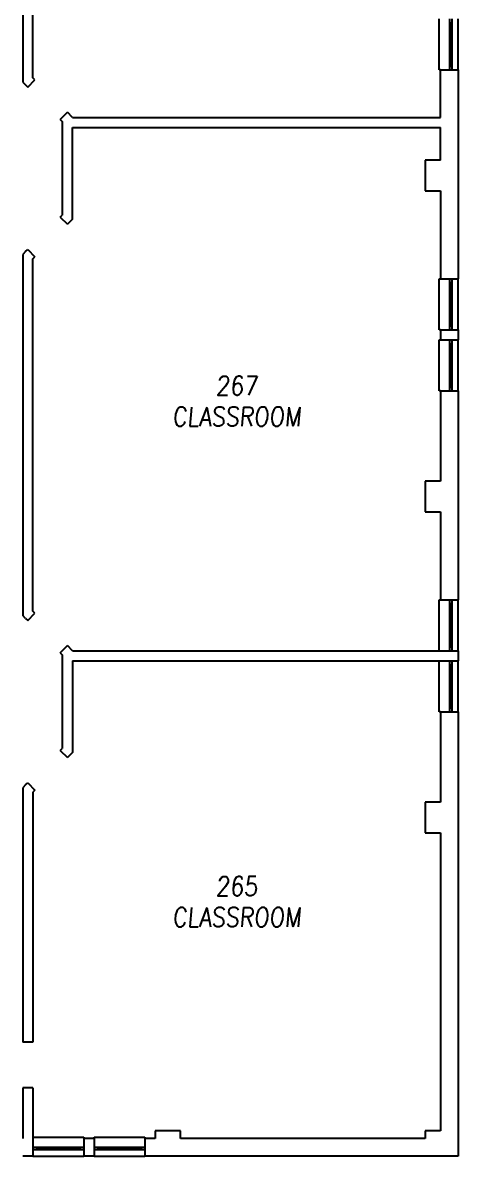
# Model space of a CAD drawing. Extents: x 1039 to 4057, y 664 to 3356.
# Drawn here: x 3715 to 4057, y 664 to 1555 of the extents above; entities that cross this region are included whole.
import ezdxf
from ezdxf.enums import TextEntityAlignment as Align

# ---------------------------------------------------------------- set-up
doc = ezdxf.new("R2010")
doc.units = 0
doc.header["$MEASUREMENT"] = 0
for name, color, linetype in [('A-BELOW', 111, 'CONTINUOUS'), ('A-FS-ID', 6, 'CONTINUOUS'), ('A-FS-NM', 6, 'CONTINUOUS'), ('A-GLAZ', 191, 'CONTINUOUS'), ('A-WL-EX', 171, 'CONTINUOUS')]:
    doc.layers.add(name, color=color, linetype=linetype)
doc.styles.get("Standard").update_dxf_attribs({"font": 'ROMANS', "width": 0.85, "oblique": 5, "height": 15})

msp = doc.modelspace()

# ---------------------------------------------------------------- linework, layer by layer
at = {"layer": 'A-BELOW'}
for p, q in [((4041.75, 1517.5), (4041.75, 1557.5)), ((4056.75, 1517.5), (4056.75, 1557.5)), ((4042.75, 1517.5), (4041.75, 1517.5)), ((4041.75, 1353.5), (4042.75, 1353.5)), ((4041.75, 1313.5), (4041.75, 1353.5)), ((4056.75, 1313.5), (4056.75, 1353.5)), ((4042.75, 1313.5), (4041.75, 1313.5)), ((4041.75, 1265.5), (4041.75, 1305.5)), ((4041.75, 1305.5), (4042.75, 1305.5)), ((4056.75, 1265.5), (4056.75, 1305.5)), ((4042.75, 1265.5), (4041.75, 1265.5)), ((4041.75, 1101.5), (4042.75, 1101.5)), ((4041.75, 1061.5), (4041.75, 1101.5)), ((4056.75, 1061.5), (4056.75, 1101.5)), ((4041.75, 1013.5), (4041.75, 1053.5)), ((4056.75, 1013.5), (4056.75, 1053.5)), ((4042.75, 1013.5), (4041.75, 1013.5)), ((3722.75, 679.5), (3762.75, 679.5)), ((3762.75, 679.5), (3762.75, 678.5)), ((3770.75, 679.5), (3810.75, 679.5)), ((3770.75, 678.5), (3770.75, 679.5)), ((3810.75, 679.5), (3810.75, 678.5)), ((3722.75, 664.5), (3762.75, 664.5)), ((3770.75, 664.5), (3810.75, 664.5))]:
    msp.add_line(p, q, dxfattribs=at)
at = {"layer": 'A-GLAZ'}
for p, q in [((4049.75, 1557.5), (4049.75, 1517.5)), ((4049.75, 1554.5), (4051.75, 1554.5)), ((4050.75, 1554.5), (4050.75, 1520.5)), ((4051, 1554.5), (4051, 1520.5)), ((4051.5, 1554.5), (4051.5, 1520.5)), ((4051.75, 1557.5), (4051.75, 1517.5)), ((4049.75, 1520.5), (4051.75, 1520.5)), ((4049.75, 1353.5), (4049.75, 1313.5)), ((4051.75, 1353.5), (4051.75, 1313.5)), ((4049.75, 1350.5), (4051.75, 1350.5)), ((4050.75, 1350.5), (4050.75, 1316.5)), ((4051, 1350.5), (4051, 1316.5)), ((4051.5, 1350.5), (4051.5, 1316.5)), ((4049.75, 1316.5), (4051.75, 1316.5)), ((4049.75, 1305.5), (4049.75, 1265.5)), ((4049.75, 1302.5), (4051.75, 1302.5)), ((4050.75, 1302.5), (4050.75, 1268.5)), ((4051, 1302.5), (4051, 1268.5)), ((4051.5, 1302.5), (4051.5, 1268.5)), ((4051.75, 1305.5), (4051.75, 1265.5)), ((4049.75, 1268.5), (4051.75, 1268.5)), ((4049.75, 1101.5), (4049.75, 1061.5)), ((4049.75, 1098.5), (4051.75, 1098.5)), ((4050.75, 1098.5), (4050.75, 1064.5)), ((4051, 1098.5), (4051, 1064.5)), ((4051.5, 1098.5), (4051.5, 1064.5)), ((4051.75, 1101.5), (4051.75, 1061.5)), ((4049.75, 1064.5), (4051.75, 1064.5)), ((4049.75, 1053.5), (4049.75, 1013.5)), ((4049.75, 1050.5), (4051.75, 1050.5)), ((4050.75, 1050.5), (4050.75, 1016.5)), ((4051, 1050.5), (4051, 1016.5)), ((4051.5, 1050.5), (4051.5, 1016.5)), ((4051.75, 1053.5), (4051.75, 1013.5)), ((4049.75, 1016.5), (4051.75, 1016.5)), ((3762.75, 671.5), (3722.75, 671.5)), ((3762.75, 669.5), (3722.75, 669.5)), ((3725.75, 671.5), (3725.75, 669.5)), ((3759.75, 670.5), (3725.75, 670.5)), ((3759.75, 670.25), (3725.75, 670.25)), ((3759.75, 669.75), (3725.75, 669.75)), ((3759.75, 671.5), (3759.75, 669.5)), ((3810.75, 671.5), (3770.75, 671.5)), ((3810.75, 669.5), (3770.75, 669.5)), ((3773.75, 671.5), (3773.75, 669.5)), ((3807.75, 670.5), (3773.75, 670.5)), ((3807.75, 670.25), (3773.75, 670.25)), ((3807.75, 669.75), (3773.75, 669.75)), ((3807.75, 671.5), (3807.75, 669.5))]:
    msp.add_line(p, q, dxfattribs=at)
at = {"layer": 'A-WL-EX'}
for p, q in [((3714.75, 1896), (3714.75, 1507.93)), ((3722.75, 1511.25), (3722.75, 1729.25)), ((4042.75, 1480.25), (4042.75, 1517.5)), ((4042.75, 1517.5), (4056.75, 1517.5)), ((4056.75, 1517.5), (4056.75, 1353.5)), ((3714.75, 1507.93), (3718.69, 1503.99)), ((3718.69, 1503.99), (3724.35, 1509.64)), ((3724.35, 1509.64), (3722.75, 1511.25)), ((3744.15, 1478.53), (3749.81, 1484.19)), ((3744.15, 1478.53), (3745.75, 1476.93)), ((3753.75, 1480.25), (3749.81, 1484.19)), ((3753.75, 1480.25), (4042.75, 1480.25)), ((3745.75, 1476.93), (3745.75, 1403.56)), ((3753.75, 1472.25), (4042.75, 1472.25)), ((3753.75, 1400.24), (3753.75, 1472.25)), ((4042.75, 1446.5), (4042.75, 1472.25)), ((4030.75, 1446.5), (4030.75, 1422.5)), ((4042.75, 1446.5), (4030.75, 1446.5)), ((4030.75, 1422.5), (4042.75, 1422.5)), ((4042.75, 1422.5), (4042.75, 1353.5)), ((3744.15, 1401.96), (3745.75, 1403.56)), ((3744.15, 1401.96), (3749.81, 1396.3)), ((3753.75, 1400.24), (3749.81, 1396.3)), ((3717.09, 1374.9), (3714.75, 1372.56)), ((3714.75, 1372.56), (3714.75, 1089.18)), ((3717.09, 1374.9), (3718.69, 1376.5)), ((3718.69, 1376.5), (3724.35, 1370.84)), ((3722.75, 1369.24), (3724.35, 1370.84)), ((3722.75, 1092.5), (3722.75, 1369.24)), ((4042.75, 1353.5), (4056.75, 1353.5)), ((4042.75, 1313.5), (4042.75, 1305.5)), ((4042.75, 1313.5), (4056.75, 1313.5)), ((4056.75, 1313.5), (4056.75, 1305.5)), ((4042.75, 1305.5), (4056.75, 1305.5)), ((4042.75, 1265.5), (4042.75, 1194.5)), ((4042.75, 1265.5), (4056.75, 1265.5)), ((4056.75, 1265.5), (4056.75, 1101.5)), ((4042.75, 1194.5), (4030.75, 1194.5)), ((4030.75, 1194.5), (4030.75, 1170.5)), ((4030.75, 1170.5), (4042.75, 1170.5)), ((4042.75, 1170.5), (4042.75, 1101.5)), ((4042.75, 1101.5), (4056.75, 1101.5)), ((3717.09, 1086.84), (3714.75, 1089.18)), ((3717.09, 1086.84), (3718.69, 1085.24)), ((3718.69, 1085.24), (3724.35, 1090.89)), ((3724.35, 1090.89), (3722.75, 1092.5)), ((3744.15, 1059.78), (3749.81, 1065.44)), ((3744.15, 1059.78), (3745.75, 1058.18)), ((3753.75, 1061.5), (3749.81, 1065.44)), ((3753.75, 1061.5), (4042.75, 1061.5)), ((4042.75, 1061.5), (4056.75, 1061.5)), ((4056.75, 1061.5), (4056.75, 1053.5)), ((3745.75, 1058.18), (3745.75, 984.81)), ((3753.75, 1053.5), (4042.75, 1053.5)), ((3753.75, 1053.5), (3753.75, 981.5)), ((4042.75, 1053.5), (4056.75, 1053.5)), ((4042.75, 1013.5), (4042.75, 942.5)), ((4042.75, 1013.5), (4056.75, 1013.5)), ((4056.75, 1013.5), (4056.75, 664.5)), ((3745.75, 994.68), (3745.75, 984.81)), ((3744.15, 983.21), (3745.75, 984.81)), ((3744.15, 983.21), (3749.81, 977.55)), ((3753.75, 981.5), (3749.81, 977.55)), ((3717.09, 956.15), (3714.75, 953.81)), ((3714.75, 953.81), (3714.75, 754.25)), ((3717.09, 956.15), (3718.69, 957.75)), ((3718.69, 957.75), (3724.35, 952.1)), ((3724.35, 952.1), (3722.75, 950.5)), ((3722.75, 950.5), (3722.75, 754.25)), ((4042.75, 942.5), (4030.75, 942.5)), ((4030.75, 942.5), (4030.75, 918.5)), ((4030.75, 918.5), (4042.75, 918.5)), ((4042.75, 918.5), (4042.75, 684.5)), ((3722.75, 754.25), (3714.75, 754.25)), ((3722.75, 718.25), (3714.75, 718.25)), ((3714.75, 718.25), (3714.75, 678.5)), ((3722.75, 718.25), (3722.75, 678.5)), ((3722.75, 678.5), (3722.75, 664.5)), ((3762.75, 678.5), (3762.75, 664.5)), ((3770.75, 678.5), (3762.75, 678.5)), ((3770.75, 678.5), (3770.75, 664.5)), ((3818.75, 678.5), (3810.75, 678.5)), ((3810.75, 678.5), (3810.75, 664.5)), ((3838.75, 684.5), (3818.75, 684.5)), ((3818.75, 684.5), (3818.75, 678.5)), ((3838.75, 678.5), (3838.75, 684.5)), ((4030.75, 678.5), (3838.75, 678.5)), ((4042.75, 684.5), (4030.75, 684.5)), ((4030.75, 684.5), (4030.75, 678.5)), ((3722.75, 664.5), (3714.75, 664.5)), ((3770.75, 664.5), (3762.75, 664.5)), ((4056.75, 664.5), (3810.75, 664.5))]:
    msp.add_line(p, q, dxfattribs=at)

# ---------------------------------------------------------------- texts
at = {"layer": 'A-FS-ID', "oblique": 5, "width": 0.85}
for s, p in [('267', (3882.75, 1269.59)), ('265', (3882.75, 876.59))]:
    msp.add_text(s, height=15, dxfattribs=at).set_placement(p, align=Align.MIDDLE)
at = {"layer": 'A-FS-NM', "oblique": 5, "width": 0.85}
for p in [(3882.75, 1245.3), (3882.75, 852.3)]:
    msp.add_text('CLASSROOM', height=15, dxfattribs=at).set_placement(p, align=Align.MIDDLE)

doc.saveas('drawing.dxf')
